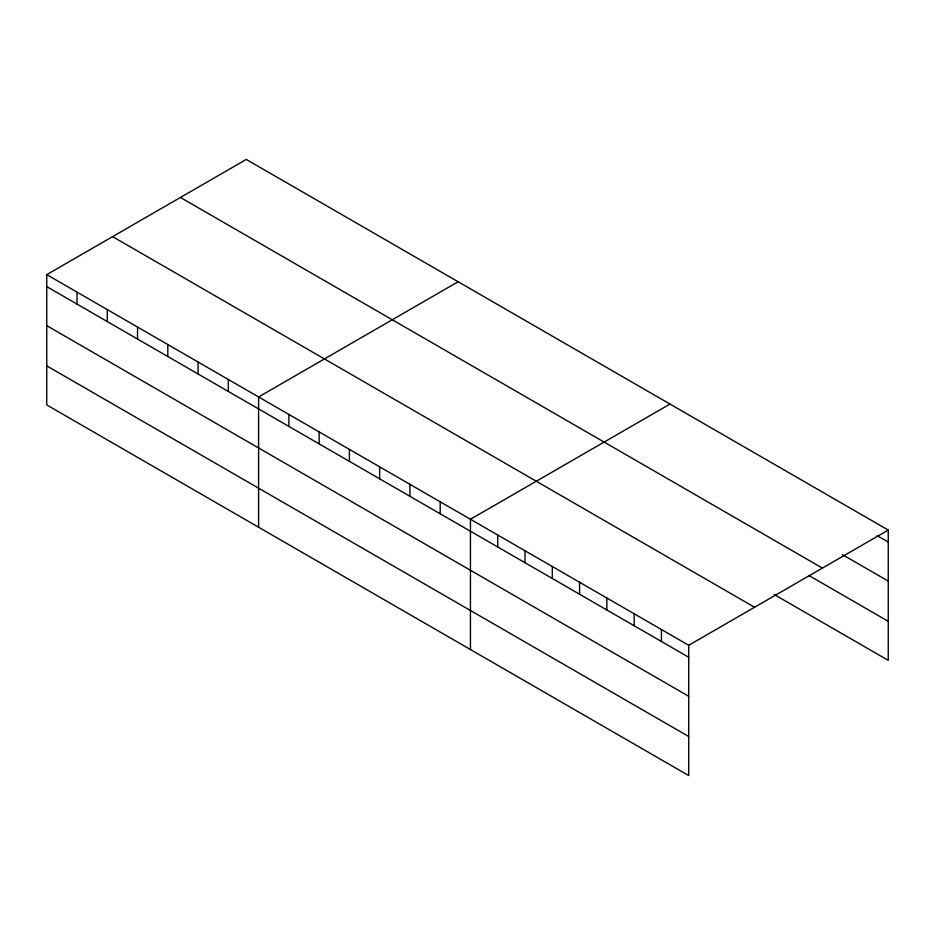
<?xml version="1.0" encoding="UTF-8"?>
<svg xmlns="http://www.w3.org/2000/svg" width="935" height="935" viewBox="0 0 935 935"><rect width="100%" height="100%" fill="white"/><g stroke="black" fill="none" stroke-linecap="round" stroke-linejoin="round"><path stroke-width="1.4" d="M46.75 274.645L688.721 645.279L688.721 775.559L46.75 404.925L46.75 274.645L246.279 159.441L888.25 530.075L888.25 660.355L774.157 594.485M458.127 281.751L258.598 396.954L258.598 527.235M669.986 404.06L470.445 519.264L470.445 649.544M688.721 645.279L888.25 530.075M877.088 535.603L888.25 542.043M842.365 554.595L888.25 581.091M180.432 197.46L822.403 568.094M808.88 575.492L888.25 621.319M112.597 236.625L754.568 607.259M46.75 286.613L688.721 657.247M46.75 325.649L688.721 696.283M46.75 365.877L688.721 736.511M661.431 629.524L661.431 641.492M634.152 613.769L634.152 625.737M606.862 598.014L606.862 609.994M579.583 582.271L579.583 594.239M552.304 566.517L552.304 578.484M525.014 550.762L525.014 562.73M497.736 535.007L497.736 546.975M440.186 501.791L440.186 513.759M409.916 484.318L409.916 496.286M379.657 466.845L379.657 478.813M349.386 449.373L349.386 461.341M319.127 431.9L319.127 443.868M288.868 414.427L288.868 426.395M228.339 379.481L228.339 391.449M198.068 362.009L198.068 373.977M167.809 344.536L167.809 356.504M137.538 327.063L137.538 339.031M107.28 309.59L107.28 321.558M77.009 292.117L77.009 304.085"/></g></svg>
